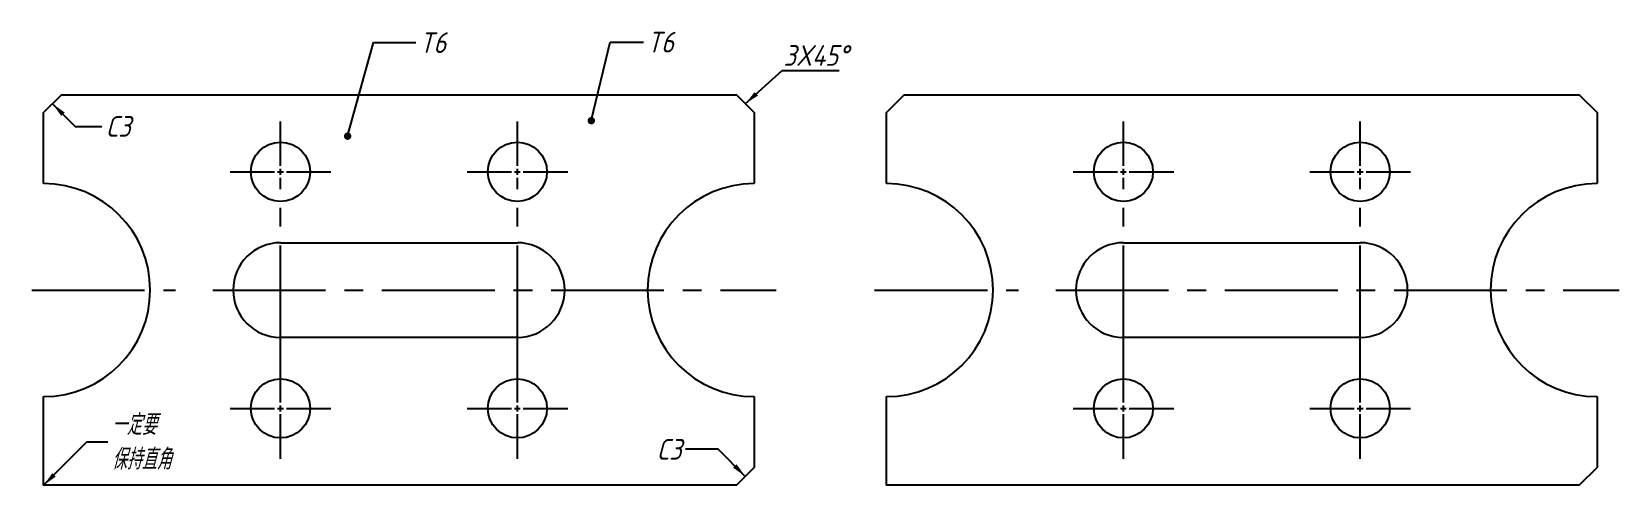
# Model space of a CAD drawing. Header units: millimetres. Extents: x 184 to 452, y 197 to 274.
import ezdxf

# ---------------------------------------------------------------- set-up
doc = ezdxf.new("R2010")
doc.units = ezdxf.units.MM
doc.linetypes.add('CENTER2', pattern=[28.575, 19.05, -3.175, 3.175, -3.175])
doc.styles.add('GB3.5', font='gbeitc.shx', dxfattribs={"bigfont": 'gbcbig.shx'})
doc.dimstyles.new('正常标注', dxfattribs={"dimtxt": 3.5, "dimasz": 2.5, "dimexe": 2, "dimexo": 0, "dimtad": 1, "dimtoh": 1, "dimdec": 3, "dimdsep": 46, "dimtxsty": 'GB3.5', "dimcen": 2.5, "dimadec": 3, "dimazin": 2, "dimtfac": 1, "dimtdec": 3, "dimtmove": 0, "dimatfit": 3, "dimfxl": 0, "dimarcsym": 0})

# ---------------------------------------------------------------- blocks, each defined once
blk = doc.blocks.new('*U1')
at = {"color": 0, "linetype": 'CENTER2', "transparency": 16777216}
for p, q in [((0, 1), (0, 8.5)), ((-8.5, 0), (-1, 0)), ((1, 0), (8.5, 0)), ((0, -31.5), (0, -1))]:
    blk.add_line(p, q, dxfattribs=at)
at = {"color": 0, "linetype": 'Continuous', "transparency": 16777216}
for p, q in [((-0.5, 0), (0.5, 0)), ((0, -0.5), (0, 0.5))]:
    blk.add_line(p, q, dxfattribs=at)
blk = doc.blocks.new('*U2')
at = {"color": 0, "linetype": 'CENTER2', "transparency": 16777216}
for p, q in [((0, 1), (0, 8.5)), ((-8.5, 0), (-1, 0)), ((1, 0), (8.5, 0)), ((0, -31.5), (0, -1))]:
    blk.add_line(p, q, dxfattribs=at)
at = {"color": 0, "linetype": 'Continuous', "transparency": 16777216}
for p, q in [((-0.5, 0), (0.5, 0)), ((0, -0.5), (0, 0.5))]:
    blk.add_line(p, q, dxfattribs=at)
blk = doc.blocks.new('*U3')
at = {"color": 0, "linetype": 'CENTER2', "transparency": 16777216}
for p, q in [((0, 1), (0, 8.5)), ((-8.5, 0), (-1, 0)), ((1, 0), (8.5, 0)), ((0, -8.5), (0, -1))]:
    blk.add_line(p, q, dxfattribs=at)
at = {"color": 0, "linetype": 'Continuous', "transparency": 16777216}
for p, q in [((-0.5, 0), (0.5, 0)), ((0, -0.5), (0, 0.5))]:
    blk.add_line(p, q, dxfattribs=at)
blk = doc.blocks.new('*U4')
at = {"color": 0, "linetype": 'CENTER2', "transparency": 16777216}
for p, q in [((0, 1), (0, 8.5)), ((-8.5, 0), (-1, 0)), ((1, 0), (8.5, 0)), ((0, -8.5), (0, -1))]:
    blk.add_line(p, q, dxfattribs=at)
at = {"color": 0, "linetype": 'Continuous', "transparency": 16777216}
for p, q in [((-0.5, 0), (0.5, 0)), ((0, -0.5), (0, 0.5))]:
    blk.add_line(p, q, dxfattribs=at)
blk = doc.blocks.new('*U19')
at = {"color": 0, "linetype": 'CENTER2', "transparency": 16777216}
for p, q in [((0, 1), (0, 8.5)), ((-8.5, 0), (-1, 0)), ((1, 0), (8.5, 0)), ((0, -31.5), (0, -1))]:
    blk.add_line(p, q, dxfattribs=at)
at = {"color": 0, "linetype": 'Continuous', "transparency": 16777216}
for p, q in [((-0.5, 0), (0.5, 0)), ((0, -0.5), (0, 0.5))]:
    blk.add_line(p, q, dxfattribs=at)
blk = doc.blocks.new('*U20')
at = {"color": 0, "linetype": 'CENTER2', "transparency": 16777216}
for p, q in [((0, 1), (0, 8.5)), ((-8.5, 0), (-1, 0)), ((1, 0), (8.5, 0)), ((0, -31.5), (0, -1))]:
    blk.add_line(p, q, dxfattribs=at)
at = {"color": 0, "linetype": 'Continuous', "transparency": 16777216}
for p, q in [((-0.5, 0), (0.5, 0)), ((0, -0.5), (0, 0.5))]:
    blk.add_line(p, q, dxfattribs=at)
blk = doc.blocks.new('*U21')
at = {"color": 0, "linetype": 'CENTER2', "transparency": 16777216}
for p, q in [((0, 1), (0, 8.5)), ((-8.5, 0), (-1, 0)), ((1, 0), (8.5, 0)), ((0, -8.5), (0, -1))]:
    blk.add_line(p, q, dxfattribs=at)
at = {"color": 0, "linetype": 'Continuous', "transparency": 16777216}
for p, q in [((-0.5, 0), (0.5, 0)), ((0, -0.5), (0, 0.5))]:
    blk.add_line(p, q, dxfattribs=at)
blk = doc.blocks.new('*U22')
at = {"color": 0, "linetype": 'CENTER2', "transparency": 16777216}
for p, q in [((0, 1), (0, 8.5)), ((-8.5, 0), (-1, 0)), ((1, 0), (8.5, 0)), ((0, -8.5), (0, -1))]:
    blk.add_line(p, q, dxfattribs=at)
at = {"color": 0, "linetype": 'Continuous', "transparency": 16777216}
for p, q in [((-0.5, 0), (0.5, 0)), ((0, -0.5), (0, 0.5))]:
    blk.add_line(p, q, dxfattribs=at)

msp = doc.modelspace()

# ---------------------------------------------------------------- linework, layer by layer
at = {"color": 7}
for p, q in [((225.74, 238.11), (265.74, 238.11)), ((368.08, 238.11), (408.08, 238.11)), ((265.74, 222.11), (225.74, 222.11)), ((408.08, 222.11), (368.08, 222.11))]:
    msp.add_line(p, q, dxfattribs=at)
at = {"color": 1, "linetype": 'CENTER2'}
for p, q in [((183.74, 230.11), (208.02, 230.11)), ((214.3, 230.11), (309.47, 230.11)), ((326.08, 230.11), (350.36, 230.11)), ((356.65, 230.11), (451.82, 230.11))]:
    msp.add_line(p, q, dxfattribs=at)
at = {"color": 7}
for points in [[(185.74, 248.11), (185.74, 260.11), (188.74, 263.11), (302.74, 263.11), (305.74, 260.11), (305.74, 248.11)], [(328.08, 248.11), (328.08, 260.11), (331.08, 263.11), (445.08, 263.11), (448.08, 260.11), (448.08, 248.11)], [(305.74, 212.11), (305.74, 200.11), (302.74, 197.11), (185.74, 197.11), (185.74, 212.11)], [(448.08, 212.11), (448.08, 200.11), (445.08, 197.11), (328.08, 197.11), (328.08, 212.11)]]:
    msp.add_lwpolyline(points, dxfattribs=at)
for centre in [(225.74, 250.11), (265.74, 250.11), (368.08, 250.11), (408.08, 250.11), (225.74, 210.11), (265.74, 210.11), (368.08, 210.11), (408.08, 210.11)]:
    msp.add_circle(centre, 5, dxfattribs=at)
for centre, radius, start, end in [((185.74, 230.11), 18, 270, 90), ((305.74, 230.11), 18, 90, 270), ((328.08, 230.11), 18, 270, 90), ((448.08, 230.11), 18, 90, 270), ((225.74, 230.11), 8, 90, 270), ((265.74, 230.11), 8, 270, 90), ((368.08, 230.11), 8, 90, 270), ((408.08, 230.11), 8, 270, 90)]:
    msp.add_arc(centre, radius, start, end, dxfattribs=at)

# ---------------------------------------------------------------- block references
at = {"color": 1, "linetype": 'CENTER2'}
for name, p in [('*U1', (225.74, 250.11)), ('*U2', (265.74, 250.11)), ('*U19', (368.08, 250.11)), ('*U20', (408.08, 250.11)), ('*U4', (225.74, 210.11)), ('*U3', (265.74, 210.11)), ('*U22', (368.08, 210.11)), ('*U21', (408.08, 210.11))]:
    msp.add_blockref(name, p, dxfattribs=at)

# ---------------------------------------------------------------- texts
at = {"color": 3, "char_height": 3.5, "style": 'GB3.5'}
for s, insert, attachment_point in [('T6', (249.2, 271.94), 4), ('T6', (287.65, 272.02), 4), ('C3', (196.2, 259.53), 1), ('一定要\\P保持直角', (197.23, 204.43), 4), ('C3', (293.48, 201.44), 9)]:
    msp.add_mtext(s, dxfattribs=dict(at, insert=insert, attachment_point=attachment_point))
at = {"color": 3, "insert": (310.69, 271.52), "char_height": 3.5, "attachment_point": 1, "style": 'GB3.5'}
msp.add_mtext_dynamic_manual_height_columns('3X45%%D', width=17.0523, gutter_width=12.5, heights=[0], dxfattribs=at)

# ---------------------------------------------------------------- leaders
at = {"color": 3, "annotation_type": 0, "has_hookline": 1}
for points, override, hookline_direction, text_width in [([(237.08, 256.13), (241.42, 271.94), (248.58, 271.94)], {"dimasz": 5, "dimgap": 0.625, "dimtad": 0, "dimldrblk": 'DotSmall'}, 0, 3.14), ([(278.22, 258.74), (281.44, 272.02), (287.02, 272.02)], {"dimasz": 5, "dimgap": -0.625, "dimtad": 0, "dimldrblk": 'DotSmall'}, 0, 3.14), ([(187.24, 261.61), (191.07, 257.78), (195.58, 257.78)], {"dimgap": 0.625, "dimtad": 0}, 0, 3.72), ([(185.74, 197.11), (193.05, 204.43), (196.61, 204.43)], {"dimgap": -0.625, "dimtad": 0}, 0, 9.65), ([(304.24, 198.61), (299.66, 203.19), (294.11, 203.19)], {"dimgap": 0.625, "dimtad": 0}, 1, 3.72)]:
    msp.add_leader(points, dimstyle='正常标注', override=override, dxfattribs=dict(at, hookline_direction=hookline_direction, text_width=text_width))
at = {"color": 3}
msp.add_leader([(304.24, 261.61), (310.45, 267.22), (320.06, 267.22)], dimstyle='正常标注', override={"dimgap": 0.625, "dimtad": 0}, dxfattribs=at)

doc.saveas('drawing.dxf')
